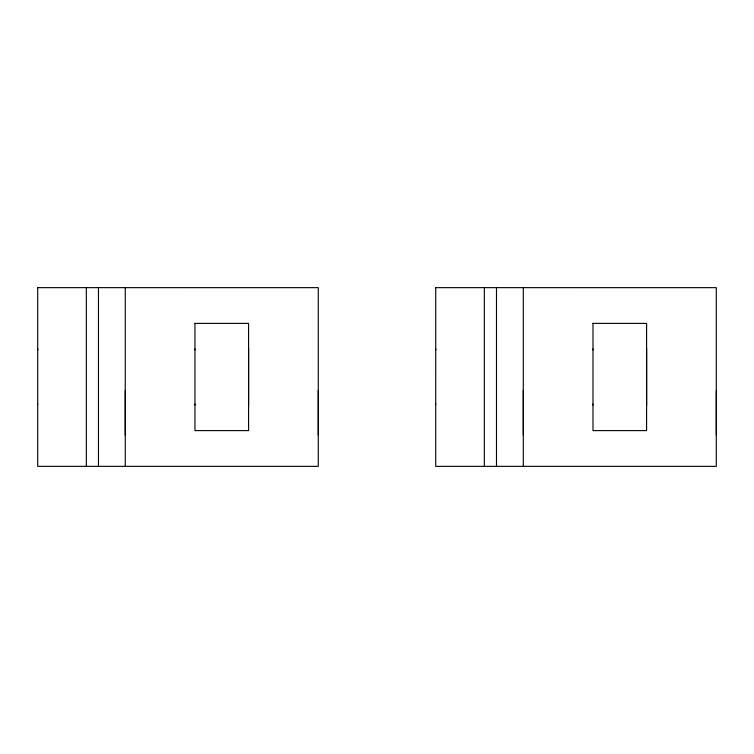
<?xml version="1.0" encoding="UTF-8"?>
<svg xmlns="http://www.w3.org/2000/svg" width="754" height="754" viewBox="0 0 754 754"><rect width="100%" height="100%" fill="white"/><g stroke="black" fill="none" stroke-linecap="round" stroke-linejoin="round"><path stroke-width="1.13" d="M86.333 466.349L86.333 287.642M98.463 466.349L98.463 287.642M125.268 466.349L125.268 287.642M248.584 405.548L248.584 348.461M484.351 466.349L484.351 287.642M496.481 466.349L496.49 287.642M523.295 466.349L523.295 287.642M646.602 405.548L646.602 348.461M435.727 349.451L435.727 349.941L435.727 348.979M435.718 404.059L435.727 404.54M37.7 349.451L37.7 349.941L37.7 348.979M37.7 404.059L37.7 404.54M716.3 390.412L716.3 435.096M592.983 348.989L592.983 349.941M592.983 404.059L592.983 405.011M523.285 390.412L523.285 435.096M318.273 390.412L318.273 435.096M194.966 348.989L194.966 349.941M194.966 404.059L194.966 405.011M125.268 390.412L125.268 435.096M37.7 287.642L37.7 466.349L318.273 466.358L318.282 287.651L37.7 287.642M194.966 323.391L194.966 430.609L248.584 430.609L248.584 323.391L194.966 323.391M435.727 287.642L435.718 466.358L716.3 466.358L716.3 287.651L435.727 287.642M592.993 323.391L592.983 430.609L646.602 430.609L646.602 323.391L592.983 323.391"/></g></svg>
